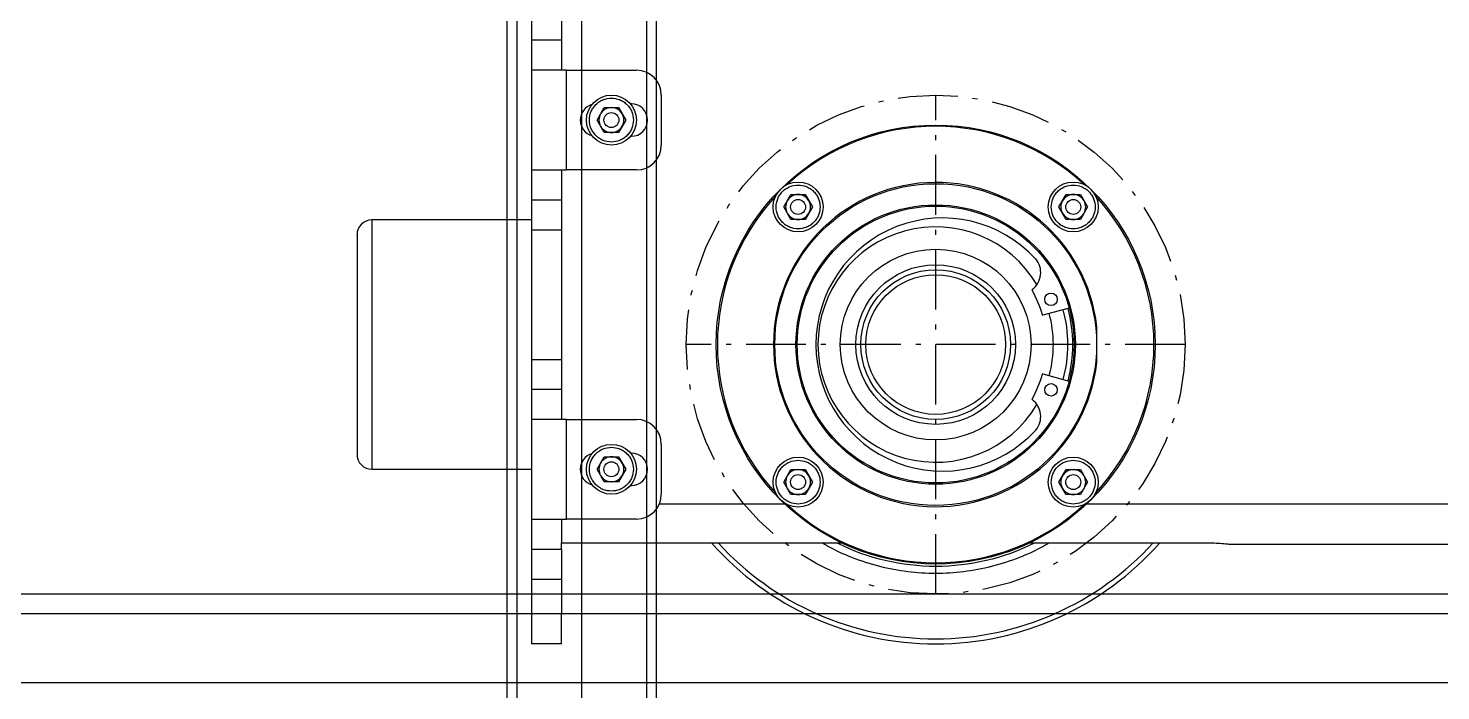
# Model space of a CAD drawing. Header units: centimetres. Extents: x 470464 to 524273, y 49611 to 59074.
# Drawn here: x 504595.99 to 504624.31, y 50575.17 to 50588.45 of the extents above; entities that cross this region are included whole.
import ezdxf

# ---------------------------------------------------------------- set-up
doc = ezdxf.new("R2010")
doc.units = ezdxf.units.CM
doc.header["$MEASUREMENT"] = 0
doc.linetypes.add('1244_Aselsan_MIUM_3000$0$ACAD_ISO10W100', pattern=[18, 12, -3, 0, -3])
doc.linetypes.add('CENTER', pattern=[50.8, 31.75, -6.35, 6.35, -6.35])
doc.layers.add('vinç', color=7, linetype='Continuous')

# ---------------------------------------------------------------- blocks, each defined once
blk = doc.blocks.new('y65ytr5c4rc44rfe')
at = {"color": 2, "linetype": 'Continuous', "lineweight": 25}
for p, q in [((429182.666, 68882.972), (429182.666, 68881.272)), ((429182.066, 68882.472), (429182.066, 68881.872)), ((429182.666, 68881.872), (429182.066, 68881.872)), ((429182.066, 68881.872), (429182.066, 68881.272)), ((429182.066, 68881.272), (429182.066, 68879.272)), ((429182.766, 68881.272), (429182.066, 68881.272)), ((429182.766, 68879.272), (429182.766, 68881.272)), ((429182.766, 68881.272), (429184.166, 68881.272)), ((429184.666, 68880.772), (429184.666, 68879.772)), ((429183.377, 68880.272), (429183.521, 68880.522)), ((429183.521, 68880.522), (429183.81, 68880.522)), ((429183.81, 68880.522), (429183.954, 68880.272)), ((429184.066, 68880.597), (429184.046, 68880.597)), ((429183.521, 68880.022), (429183.377, 68880.272)), ((429183.954, 68880.272), (429183.81, 68880.022)), ((429183.81, 68880.022), (429183.521, 68880.022)), ((429184.046, 68879.947), (429184.066, 68879.947)), ((429182.066, 68879.272), (429182.766, 68879.272)), ((429182.066, 68879.272), (429182.066, 68878.672)), ((429182.666, 68879.272), (429182.666, 68874.272)), ((429184.166, 68879.272), (429182.766, 68879.272)), ((429187.119, 68878.53), (429187.264, 68878.78)), ((429187.264, 68878.78), (429187.552, 68878.78)), ((429187.552, 68878.78), (429187.697, 68878.53)), ((429192.635, 68878.53), (429192.779, 68878.78)), ((429192.779, 68878.78), (429193.068, 68878.78)), ((429193.068, 68878.78), (429193.212, 68878.53)), ((429182.066, 68878.672), (429182.666, 68878.672)), ((429182.066, 68878.672), (429182.066, 68878.072)), ((429187.264, 68878.28), (429187.119, 68878.53)), ((429187.697, 68878.53), (429187.552, 68878.28)), ((429192.779, 68878.28), (429192.635, 68878.53)), ((429193.212, 68878.53), (429193.068, 68878.28)), ((429178.866, 68878.272), (429178.866, 68873.272)), ((429182.066, 68878.272), (429178.866, 68878.272)), ((429187.552, 68878.28), (429187.264, 68878.28)), ((429193.068, 68878.28), (429192.779, 68878.28)), ((429182.066, 68878.072), (429182.666, 68878.072)), ((429182.066, 68878.072), (429182.066, 68875.472)), ((429182.666, 68878.072), (429182.666, 68875.472)), ((429192.172, 68877.487), (429192.172, 68877.488)), ((429192.843, 68876.504), (429192.317, 68876.36)), ((429182.066, 68875.472), (429182.666, 68875.472)), ((429182.066, 68875.472), (429182.066, 68874.872)), ((429192.317, 68875.185), (429192.843, 68875.041)), ((429182.666, 68874.872), (429182.066, 68874.872)), ((429182.066, 68874.872), (429182.066, 68874.272)), ((429182.066, 68874.272), (429182.066, 68872.272)), ((429182.766, 68874.272), (429182.066, 68874.272)), ((429182.766, 68872.272), (429182.766, 68874.272)), ((429182.766, 68874.272), (429184.166, 68874.272)), ((429192.172, 68874.057), (429192.172, 68874.057)), ((429184.666, 68873.772), (429184.666, 68872.772)), ((429183.377, 68873.272), (429183.521, 68873.522)), ((429183.521, 68873.522), (429183.81, 68873.522)), ((429183.81, 68873.522), (429183.954, 68873.272)), ((429184.066, 68873.597), (429184.046, 68873.597)), ((429178.866, 68873.272), (429182.066, 68873.272)), ((429183.521, 68873.022), (429183.377, 68873.272)), ((429183.954, 68873.272), (429183.81, 68873.022)), ((429187.119, 68873.015), (429187.264, 68873.265)), ((429187.264, 68873.265), (429187.552, 68873.265)), ((429187.552, 68873.265), (429187.697, 68873.015)), ((429192.635, 68873.015), (429192.779, 68873.265)), ((429192.779, 68873.265), (429193.068, 68873.265)), ((429193.068, 68873.265), (429193.212, 68873.015)), ((429183.81, 68873.022), (429183.521, 68873.022)), ((429184.046, 68872.947), (429184.066, 68872.947)), ((429187.264, 68872.765), (429187.119, 68873.015)), ((429187.697, 68873.015), (429187.552, 68872.765)), ((429192.779, 68872.765), (429192.635, 68873.015)), ((429193.212, 68873.015), (429193.068, 68872.765)), ((429187.146, 68872.572), (429184.624, 68872.572)), ((429187.552, 68872.765), (429187.264, 68872.765)), ((429193.068, 68872.765), (429192.779, 68872.765)), ((429271.146, 68872.572), (429193.186, 68872.572)), ((429182.066, 68872.272), (429182.766, 68872.272)), ((429182.066, 68872.272), (429182.066, 68871.672)), ((429182.666, 68872.272), (429182.666, 68871.798)), ((429184.166, 68872.272), (429182.766, 68872.272)), ((429182.066, 68871.672), (429182.666, 68871.672)), ((429182.066, 68871.672), (429182.066, 68871.072)), ((429182.666, 68871.798), (429188.278, 68871.798)), ((429182.666, 68871.672), (429182.666, 68871.798)), ((429182.666, 68871.672), (429182.666, 68871.072)), ((429192.053, 68871.798), (429195.666, 68871.798)), ((429196.066, 68871.772), (429268.266, 68871.772)), ((429182.066, 68871.072), (429182.666, 68871.072)), ((429182.066, 68871.072), (429182.066, 68870.372)), ((429182.666, 68871.072), (429182.666, 68870.372)), ((429182.666, 68870.372), (429182.066, 68870.372)), ((429182.066, 68870.372), (429182.066, 68869.772)), ((429182.666, 68869.772), (429182.666, 68870.372)), ((429182.666, 68869.772), (429182.066, 68869.772))]:
    blk.add_line(p, q, dxfattribs=at)
for centre, radius in [((429183.666, 68880.272), 0.5), ((429183.666, 68880.272), 0.15), ((429190.166, 68875.772), 4.4), ((429187.408, 68878.53), 0.5), ((429192.924, 68878.53), 0.5), ((429190.166, 68875.772), 3.225), ((429187.408, 68878.53), 0.15), ((429190.166, 68875.772), 2.8), ((429190.166, 68875.772), 2.775), ((429192.924, 68878.53), 0.15), ((429190.166, 68875.772), 1.912), ((429190.166, 68875.772), 1.6), ((429190.166, 68875.772), 1.5), ((429190.166, 68875.772), 1.4), ((429192.479, 68876.679), 0.125), ((429192.479, 68874.865), 0.125), ((429183.666, 68873.272), 0.5), ((429183.666, 68873.272), 0.15), ((429187.408, 68873.015), 0.5), ((429192.924, 68873.015), 0.5), ((429187.408, 68873.015), 0.15), ((429192.924, 68873.015), 0.15)]:
    blk.add_circle(centre, radius, dxfattribs=at)
for centre, radius, start, end in [((429184.166, 68880.772), 0.5, 0, 90), ((429183.366, 68880.272), 0.325, 106.1914, 253.8086), ((429183.666, 68880.272), 0.25, 90, 150), ((429183.666, 68880.272), 0.25, 30, 90), ((429184.066, 68880.272), 0.325, 270, 90), ((429183.666, 68880.272), 0.25, 150, 210), ((429183.666, 68880.272), 0.25, 330, 30), ((429183.666, 68880.272), 0.25, 210, 270), ((429183.666, 68880.272), 0.25, 270, 330), ((429190.166, 68875.772), 4.375, 47.1657, 132.8343), ((429184.166, 68879.772), 0.5, 270, 0), ((429190.166, 68875.772), 4.375, 137.1657, 222.8343), ((429190.166, 68875.772), 3.25, 6.3597, 353.6403), ((429187.408, 68878.53), 0.25, 90, 150), ((429187.408, 68878.53), 0.25, 30, 90), ((429192.924, 68878.53), 0.25, 90, 150), ((429192.924, 68878.53), 0.25, 30, 90), ((429190.166, 68875.772), 4.375, 0, 42.8343), ((429187.408, 68878.53), 0.25, 150, 210), ((429187.408, 68878.53), 0.25, 330, 30), ((429192.924, 68878.53), 0.25, 150, 210), ((429192.924, 68878.53), 0.25, 330, 30), ((429178.866, 68877.972), 0.3, 90, 180), ((429187.408, 68878.53), 0.25, 210, 270), ((429187.408, 68878.53), 0.25, 270, 330), ((429190.303, 68875.772), 2.537, 42.5354, 317.4646), ((429192.924, 68878.53), 0.25, 210, 270), ((429192.924, 68878.53), 0.25, 270, 330), ((429190.166, 68875.772), 2.359, 30.6044, 329.3956), ((429191.853, 68877.215), 0.419, 306.3161, 40.5236), ((429192.108, 68876.869), 0.01, 126.3161, 209.4521), ((429190.166, 68875.772), 2.22, 15.5414, 29.4521), ((429190.166, 68875.772), 2.75, 344.7155, 15.2845), ((429192.314, 68876.37), 0.01, 195.5414, 285.2845), ((429190.166, 68875.772), 2.359, 0, 15.2845), ((429190.166, 68875.772), 2.65, 0, 15.2845), ((429190.166, 68875.772), 2.359, 344.7155, 0), ((429190.166, 68875.772), 2.65, 344.7155, 0), ((429190.166, 68875.772), 4.375, 317.1657, 0), ((429190.166, 68875.772), 2.22, 330.5479, 344.4586), ((429192.314, 68875.175), 0.01, 74.7155, 164.4586), ((429192.108, 68874.676), 0.01, 150.5479, 233.6839), ((429191.853, 68874.33), 0.419, 319.4764, 53.6839), ((429184.166, 68873.772), 0.5, 0, 90), ((429178.866, 68873.572), 0.3, 180, 270), ((429183.366, 68873.272), 0.325, 106.1914, 253.8086), ((429183.666, 68873.272), 0.25, 150, 210), ((429183.666, 68873.272), 0.25, 90, 150), ((429183.666, 68873.272), 0.25, 30, 90), ((429183.666, 68873.272), 0.25, 330, 30), ((429184.066, 68873.272), 0.325, 270, 90), ((429183.666, 68873.272), 0.25, 210, 270), ((429183.666, 68873.272), 0.25, 270, 330), ((429187.408, 68873.015), 0.25, 150, 210), ((429187.408, 68873.015), 0.25, 90, 150), ((429187.408, 68873.015), 0.25, 30, 90), ((429187.408, 68873.015), 0.25, 330, 30), ((429192.924, 68873.015), 0.25, 150, 210), ((429192.924, 68873.015), 0.25, 90, 150), ((429192.924, 68873.015), 0.25, 30, 90), ((429192.924, 68873.015), 0.25, 330, 30), ((429187.408, 68873.015), 0.25, 210, 270), ((429187.408, 68873.015), 0.25, 270, 330), ((429192.924, 68873.015), 0.25, 210, 270), ((429192.924, 68873.015), 0.25, 270, 330), ((429184.166, 68872.772), 0.5, 270, 0), ((429190.166, 68875.772), 4.375, 227.1657, 312.8343), ((429190.166, 68875.772), 6, 221.4857, 318.5143), ((429190.166, 68875.772), 5.9, 222.3502, 317.6498), ((429190.166, 68875.772), 4.441, 243.4947, 296.5053)]:
    blk.add_arc(centre, radius, start, end, dxfattribs=at)
for points, knots in [([(429183.666, 68879.832), (429183.61, 68879.838), (429183.525, 68879.847), (429183.423, 68879.902), (429183.352, 68879.959), (429183.295, 68880.03), (429183.242, 68880.132), (429183.215, 68880.272), (429183.242, 68880.413), (429183.295, 68880.515), (429183.352, 68880.586), (429183.423, 68880.643), (429183.525, 68880.698), (429183.61, 68880.707), (429183.666, 68880.712)], [0, 0, 0, 0, 0.119726, 0.184177, 0.249999, 0.315818, 0.380271, 0.5, 0.619728, 0.684181, 0.75, 0.815822, 0.880274, 1, 1, 1, 1]), ([(429183.666, 68880.712), (429183.721, 68880.707), (429183.806, 68880.698), (429183.909, 68880.643), (429183.979, 68880.586), (429184.036, 68880.515), (429184.089, 68880.413), (429184.116, 68880.272), (429184.089, 68880.132), (429184.036, 68880.03), (429183.979, 68879.959), (429183.909, 68879.902), (429183.806, 68879.847), (429183.721, 68879.838), (429183.666, 68879.832)], [0, 0, 0, 0, 0.11973, 0.184181, 0.250002, 0.31582, 0.380273, 0.5, 0.619728, 0.684181, 0.749999, 0.81582, 0.88027, 1, 1, 1, 1]), ([(429187.408, 68878.09), (429187.353, 68878.096), (429187.268, 68878.105), (429187.165, 68878.16), (429187.095, 68878.217), (429187.038, 68878.287), (429186.984, 68878.39), (429186.957, 68878.53), (429186.984, 68878.671), (429187.038, 68878.773), (429187.095, 68878.844), (429187.165, 68878.9), (429187.268, 68878.955), (429187.353, 68878.964), (429187.408, 68878.97)], [0, 0, 0, 0, 0.119726, 0.184182, 0.25, 0.315819, 0.38027, 0.500001, 0.619729, 0.684181, 0.750001, 0.815818, 0.880274, 1, 1, 1, 1]), ([(429187.408, 68878.97), (429187.463, 68878.964), (429187.549, 68878.955), (429187.651, 68878.9), (429187.721, 68878.844), (429187.779, 68878.773), (429187.832, 68878.671), (429187.859, 68878.53), (429187.832, 68878.39), (429187.779, 68878.287), (429187.721, 68878.217), (429187.651, 68878.16), (429187.549, 68878.105), (429187.463, 68878.096), (429187.408, 68878.09)], [0, 0, 0, 0, 0.11973, 0.184181, 0.250001, 0.315821, 0.380272, 0.499999, 0.619729, 0.68418, 0.749998, 0.815819, 0.88027, 1, 1, 1, 1]), ([(429192.924, 68878.09), (429192.868, 68878.096), (429192.783, 68878.105), (429192.681, 68878.16), (429192.61, 68878.217), (429192.553, 68878.287), (429192.5, 68878.39), (429192.473, 68878.53), (429192.5, 68878.671), (429192.553, 68878.773), (429192.61, 68878.844), (429192.681, 68878.9), (429192.783, 68878.955), (429192.868, 68878.964), (429192.924, 68878.97)], [0, 0, 0, 0, 0.119726, 0.184178, 0.25, 0.315819, 0.38027, 0.500001, 0.619729, 0.684181, 0.750002, 0.815822, 0.880274, 1, 1, 1, 1]), ([(429192.924, 68878.97), (429192.979, 68878.964), (429193.064, 68878.955), (429193.166, 68878.9), (429193.237, 68878.844), (429193.294, 68878.773), (429193.347, 68878.671), (429193.374, 68878.53), (429193.347, 68878.39), (429193.294, 68878.287), (429193.237, 68878.217), (429193.166, 68878.16), (429193.064, 68878.105), (429192.979, 68878.096), (429192.924, 68878.09)], [0, 0, 0, 0, 0.11973, 0.184181, 0.250001, 0.315821, 0.380272, 0.499999, 0.619729, 0.68418, 0.749998, 0.815819, 0.88027, 1, 1, 1, 1]), ([(429178.566, 68877.964), (429178.566, 68877.967), (429178.566, 68877.978), (429178.566, 68877.91), (429178.566, 68877.756), (429178.566, 68877.551), (429178.566, 68877.354), (429178.566, 68877.141), (429178.566, 68876.852), (429178.566, 68876.594), (429178.566, 68876.469)], [0, 0, 0, 0, 0.0437124, 0.2055303, 0.3707828, 0.536035, 0.6170383, 0.6980614, 0.8534208, 1, 1, 1, 1]), ([(429178.566, 68876.469), (429178.566, 68876.34), (429178.566, 68876.073), (429178.566, 68875.645), (429178.566, 68875.207), (429178.566, 68874.783), (429178.566, 68874.463), (429178.566, 68874.238), (429178.566, 68874.04), (429178.566, 68873.839), (429178.566, 68873.676), (429178.566, 68873.583), (429178.566, 68873.582), (429178.566, 68873.581)], [0, 0, 0, 0, 0.096659, 0.199108, 0.305817, 0.41479, 0.523763, 0.577179, 0.630608, 0.733057, 0.829717, 0.926376, 1, 1, 1, 1]), ([(429183.666, 68872.832), (429183.61, 68872.838), (429183.525, 68872.847), (429183.423, 68872.902), (429183.352, 68872.959), (429183.295, 68873.03), (429183.242, 68873.132), (429183.215, 68873.272), (429183.242, 68873.413), (429183.295, 68873.515), (429183.352, 68873.586), (429183.423, 68873.643), (429183.525, 68873.698), (429183.61, 68873.707), (429183.666, 68873.712)], [0, 0, 0, 0, 0.119726, 0.184178, 0.25, 0.315819, 0.38027, 0.500001, 0.619729, 0.684183, 0.750002, 0.815822, 0.880274, 1, 1, 1, 1]), ([(429183.666, 68873.712), (429183.721, 68873.707), (429183.806, 68873.698), (429183.909, 68873.643), (429183.979, 68873.586), (429184.036, 68873.515), (429184.089, 68873.413), (429184.116, 68873.272), (429184.089, 68873.132), (429184.036, 68873.03), (429183.979, 68872.959), (429183.909, 68872.902), (429183.806, 68872.847), (429183.721, 68872.838), (429183.666, 68872.832)], [0, 0, 0, 0, 0.11973, 0.184181, 0.250001, 0.315819, 0.380272, 0.499999, 0.619729, 0.68418, 0.749998, 0.815819, 0.88027, 1, 1, 1, 1]), ([(429187.408, 68872.575), (429187.353, 68872.581), (429187.268, 68872.59), (429187.165, 68872.645), (429187.095, 68872.701), (429187.038, 68872.772), (429186.984, 68872.874), (429186.957, 68873.015), (429186.984, 68873.155), (429187.038, 68873.258), (429187.095, 68873.328), (429187.165, 68873.385), (429187.268, 68873.44), (429187.353, 68873.449), (429187.408, 68873.455)], [0, 0, 0, 0, 0.119726, 0.184182, 0.25, 0.315819, 0.380271, 0.500001, 0.619729, 0.684181, 0.75, 0.815818, 0.880274, 1, 1, 1, 1]), ([(429187.408, 68873.455), (429187.463, 68873.449), (429187.549, 68873.44), (429187.651, 68873.385), (429187.721, 68873.328), (429187.779, 68873.258), (429187.832, 68873.155), (429187.859, 68873.015), (429187.832, 68872.874), (429187.779, 68872.772), (429187.721, 68872.701), (429187.651, 68872.645), (429187.549, 68872.59), (429187.463, 68872.581), (429187.408, 68872.575)], [0, 0, 0, 0, 0.11973, 0.184181, 0.250002, 0.31582, 0.380271, 0.499999, 0.619729, 0.68418, 0.749998, 0.815819, 0.88027, 1, 1, 1, 1]), ([(429192.924, 68872.575), (429192.868, 68872.581), (429192.783, 68872.59), (429192.681, 68872.645), (429192.61, 68872.701), (429192.553, 68872.772), (429192.5, 68872.874), (429192.473, 68873.015), (429192.5, 68873.155), (429192.553, 68873.258), (429192.61, 68873.328), (429192.681, 68873.385), (429192.783, 68873.44), (429192.868, 68873.449), (429192.924, 68873.455)], [0, 0, 0, 0, 0.119726, 0.184178, 0.25, 0.315819, 0.38027, 0.500001, 0.61973, 0.684181, 0.75, 0.815822, 0.880274, 1, 1, 1, 1]), ([(429192.924, 68873.455), (429192.979, 68873.449), (429193.064, 68873.44), (429193.166, 68873.385), (429193.237, 68873.328), (429193.294, 68873.258), (429193.347, 68873.155), (429193.374, 68873.015), (429193.347, 68872.874), (429193.294, 68872.772), (429193.237, 68872.701), (429193.166, 68872.645), (429193.064, 68872.59), (429192.979, 68872.581), (429192.924, 68872.575)], [0, 0, 0, 0, 0.11973, 0.184181, 0.250002, 0.31582, 0.380271, 0.499999, 0.619729, 0.68418, 0.749998, 0.815819, 0.88027, 1, 1, 1, 1]), ([(429187.896, 68871.798), (429187.949, 68871.766), (429188.135, 68871.654), (429188.516, 68871.488), (429189.034, 68871.318), (429189.601, 68871.213), (429190.166, 68871.178), (429190.73, 68871.213), (429191.298, 68871.318), (429191.815, 68871.488), (429192.196, 68871.654), (429192.382, 68871.766), (429192.436, 68871.798)], [0, 0, 0, 0, 0.039473, 0.136837, 0.26137, 0.382504, 0.5, 0.617487, 0.738622, 0.863164, 0.960517, 1, 1, 1, 1]), ([(429195.666, 68871.798), (429195.721, 68871.796), (429195.832, 68871.794), (429195.971, 68871.777), (429196.037, 68871.774), (429196.066, 68871.772)], [0, 0, 0, 0, 0.359077, 0.717803, 1, 1, 1, 1])]:
    blk.add_open_spline(points, degree=3, knots=knots, dxfattribs=at)
blk.add_open_spline([(429193.396, 68875.412), (429193.396, 68875.532), (429193.396, 68875.772), (429193.396, 68876.012), (429193.396, 68876.132)], degree=3, dxfattribs=at)
at = {"layer": 'vinç', "color": 2, "linetype": '1244_Aselsan_MIUM_3000$0$ACAD_ISO10W100', "ltscale": 0.1}
for p, q in [((429190.166, 68870.772), (429190.166, 68880.772)), ((429195.166, 68875.772), (429185.166, 68875.772))]:
    blk.add_line(p, q, dxfattribs=at)
blk.add_circle((429190.166, 68875.772), 5, dxfattribs=at)
blk = doc.blocks.new('kjjlkhlljklhıjşlkmkjş')
at = {"color": 2}
for p, q in [((417287.159, 69213.463, -0.009), (417287.159, 69136.163, 0.119)), ((417290.159, 69136.163, 0.119), (417290.159, 69213.463, -0.009))]:
    blk.add_line(p, q, dxfattribs=at)
at = {"color": 2, "ltscale": 4}
for p, q in [((417287.359, 69213.463, -0.009), (417287.359, 69136.163, 0.119)), ((417289.959, 69213.463, -0.009), (417289.959, 69136.163, 0.119))]:
    blk.add_line(p, q, dxfattribs=at)
at = {"color": 2, "linetype": 'CENTER', "ltscale": 30}
blk.add_line((417288.659, 69213.463, -0.009), (417288.659, 69136.163, 0.119), dxfattribs=at)
blk = doc.blocks.new('tyrterwefbrrbevrwc')
at = {"color": 2}
blk.add_line((416798.859, 68256.164), (417974.059, 68256.164), dxfattribs=at)
at = {"layer": 'vinç', "color": 2}
for p, q in [((417974.059, 68255.764), (416798.859, 68255.764)), ((417974.059, 68254.38), (416798.859, 68254.38))]:
    blk.add_line(p, q, dxfattribs=at)
blk = doc.blocks.new('lkjşlkjkloıjljikşlklş')
at = {"layer": 'vinç', "color": 2}
blk.add_blockref('tyrterwefbrrbevrwc', (0, 611), dxfattribs=at)
blk = doc.blocks.new('DHSETSRDJFDS')
at = {"layer": 'vinç', "color": 2}
for name, p in [('kjjlkhlljklhıjşlkmkjş', (0, -384.5, -0.119)), ('y65ytr5c4rc44rfe', (-11894.409, -73.609)), ('lkjşlkjkloıjljikşlklş', (0, -70))]:
    blk.add_blockref(name, p, dxfattribs=at)

msp = doc.modelspace()

# ---------------------------------------------------------------- block references
at = {"layer": 'vinç', "color": 0}
msp.add_blockref('DHSETSRDJFDS', (87318.426, -18220.054), dxfattribs=at)

doc.saveas('drawing.dxf')
